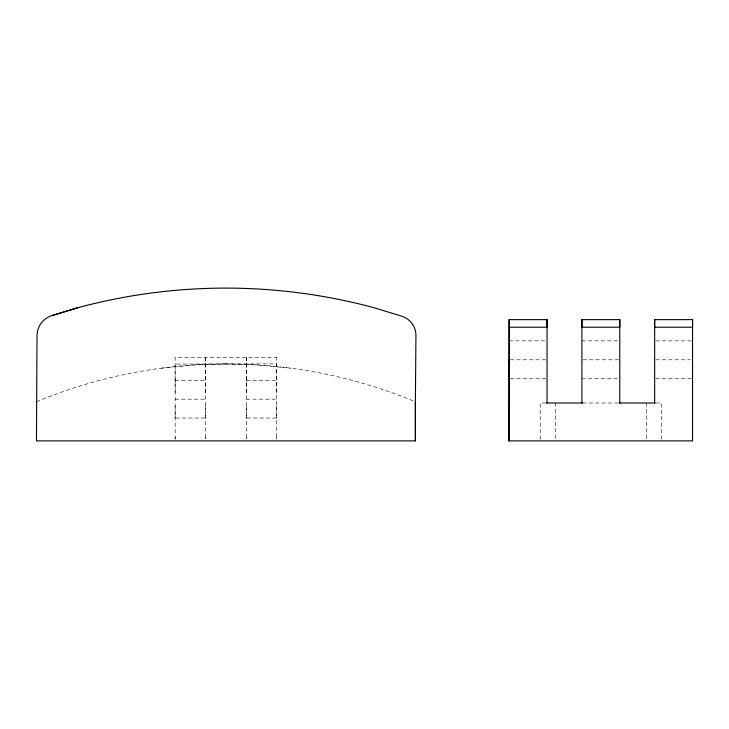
<?xml version="1.0" encoding="UTF-8"?>
<svg xmlns="http://www.w3.org/2000/svg" width="729" height="729" viewBox="0 0 729 729"><rect width="100%" height="100%" fill="white"/><g stroke="black" fill="none" stroke-linecap="round" stroke-linejoin="round"><path stroke-width="0.55" stroke-dasharray="3.65 2.73" d="M175.16 405.935L175.151 418.036L205.469 418.036L205.469 405.935M175.151 392.448L175.151 357.492L276.71 357.492M205.46 392.448L205.46 357.492M246.393 405.935L246.384 418.036L276.71 418.036L276.71 405.935M246.384 392.448L246.384 357.492M246.384 380.483L276.71 380.338L276.71 381.486M276.71 392.448L276.71 357.492M175.151 380.483L205.469 380.347L205.469 381.486M161.3 368.181L193.549 365.001L224.833 363.971L276.71 363.871L276.71 439.751M224.833 363.971L175.16 364.063L175.16 439.769M509.143 340.853L545.93 340.853M581.906 340.853L618.684 340.853M655.772 340.853L692.55 340.853M510.264 359.798L545.93 359.798M583.018 359.798L618.684 359.798M655.772 359.798L690.317 359.798M510.264 378.752L545.93 378.752M581.906 378.752L618.684 378.752M655.772 378.752L692.55 378.752M175.151 399.182L205.46 399.182M246.384 399.182L276.71 399.182M545.903 403L540.216 403L540.216 439.778M582.662 403L617.9 403M655.79 403L661.476 403L661.476 439.778M225.926 363.971L258.312 365.038L290.561 368.227M205.469 417.981L205.469 416.897M276.71 416.897L276.71 418.036M276.71 437.154L276.71 438.913M246.384 380.338L246.384 381.486M246.384 416.897L246.384 418.036M246.384 437.154L246.384 438.913M205.469 437.154L205.469 438.922M175.151 380.347L175.151 381.486M175.151 416.897L175.151 418.036M175.151 437.163L175.151 438.922M646.322 403L646.322 439.778M555.38 403L555.38 439.778M246.393 357.502L246.393 439.769M205.469 357.502L205.469 439.769M36.468 401.77A493.159 493.159 0 0 1 413.334 400.914"/><path stroke-width="1.09" d="M692.55 319.63L692.55 327.212L654.66 327.212L654.66 319.63L692.55 319.63L692.55 440.89L509.015 440.89L509.143 319.63L547.042 319.63L547.042 403M547.042 319.63L547.042 327.212L509.143 327.212M581.906 319.63L581.906 327.212L619.796 327.212L619.796 319.63L581.906 319.63L581.906 403M509.015 440.89L509.143 359.798M415.384 401.779L415.94 335.659A20.239 20.239 0 0 0 401.606 316.131L373.777 307.656A568.994 568.994 0 0 0 78.058 307.656L52.041 315.557A21.187 21.187 0 0 0 37.006 335.659L36.468 440.89L415.402 440.89L415.384 401.779L415.384 440.89M78.058 307.656L52.041 315.557M546.622 403L582.662 403M619.039 403L655.07 403M654.66 319.63L654.66 403M619.796 319.63L619.796 403M509.143 319.63L509.143 378.752"/></g></svg>
